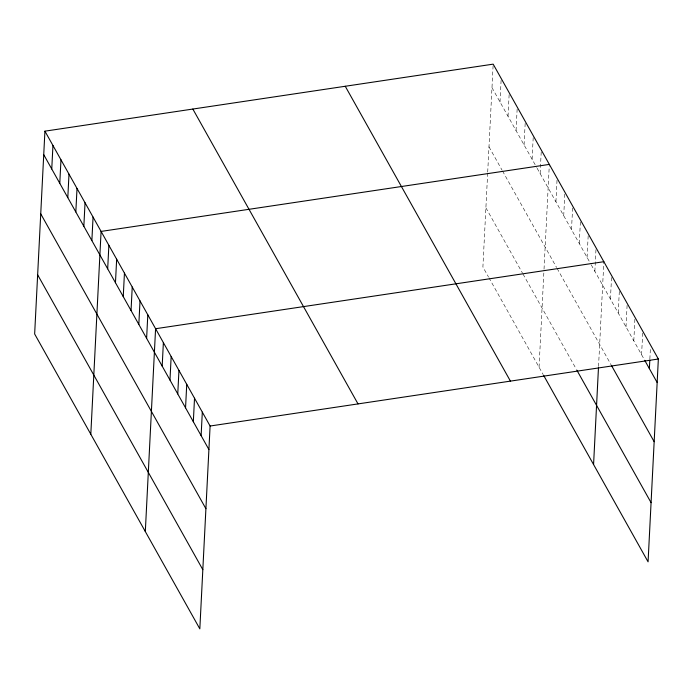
<?xml version="1.0" encoding="UTF-8"?>
<svg xmlns="http://www.w3.org/2000/svg" width="693" height="693" viewBox="0 0 693 693"><rect width="100%" height="100%" fill="white"/><g stroke="black" fill="none" stroke-linecap="round" stroke-linejoin="round"><path stroke-width="0.52" stroke-dasharray="3.46 2.6" d="M487.655 173.111L482.9 266.978L488.418 276.819M487.707 172.063L493.121 65.22M500.008 101.984L501.143 79.539M508.03 116.303L509.225 92.793M516.051 130.631L517.195 108.186M524.073 144.95L525.216 122.505M532.103 159.269L533.238 136.824M540.124 173.588L541.311 150.078M539.059 367.229L543.979 270.209M544.031 269.161L549.332 164.406M555.933 201.81L557.12 178.3M563.721 215.714L564.908 192.204M571.508 229.617L572.695 206.107M579.287 243.512L580.483 220.002M587.075 257.415L588.27 233.905M594.863 271.318L596.058 247.808M598.535 366.467L603.846 261.703M610.438 299.116L611.633 275.606M618.225 313.019L619.412 289.509M626.013 326.923L627.2 303.413M633.8 340.817L634.987 317.307M641.588 354.721L642.775 331.211M649.861 359L650.398 348.319M491.987 87.665L536.616 167.325M537.11 168.217L590.713 263.903M591.233 264.83L644.178 359.355M488.989 146.838L502.027 170.106M502.529 171.006L556.566 267.472M557.085 268.399L611.079 364.778M485.897 207.805L522.505 273.146M523.007 274.038L576.316 369.213M488.92 277.72L543.217 374.644"/><path stroke-width="1.04" d="M44.924 131.168L34.65 333.991L199.827 628.854L210.1 426.022L44.924 131.168L493.173 64.146L658.35 359.009L648.076 561.832L543.736 375.571M51.758 168.997L52.945 145.487M59.78 183.316L60.967 159.806M67.801 197.644L68.997 174.134M75.823 211.963L77.018 188.453M83.844 226.282L85.04 202.772M91.866 240.61L93.061 217.1M90.809 434.242L101.083 231.419L549.332 164.406M107.684 268.832L108.87 245.322M115.462 282.727L116.658 259.217M123.25 296.63L124.445 273.12M131.038 310.533L132.233 287.023M138.825 324.428L140.021 300.918M146.613 338.331L147.808 314.821M145.313 531.548L155.587 328.725L603.846 261.703M162.188 366.129L163.375 342.619M169.976 380.033L171.162 356.523M177.763 393.936L178.95 370.426M185.551 407.83L186.738 384.32M193.33 421.734L194.525 398.224M201.117 435.637L202.313 412.127M593.572 464.535L598.483 367.515M649.376 368.624L649.809 360.074M210.1 426.022L658.35 359.009M644.698 360.282L657.163 382.519M611.59 365.705L654.157 441.692M576.836 370.14L651.073 502.659M345.253 86.261L510.429 381.124M192.845 109.052L358.021 403.915M43.737 154.678L208.905 449.54M40.74 213.851L205.908 508.714M37.647 274.818L202.824 569.681"/></g></svg>
